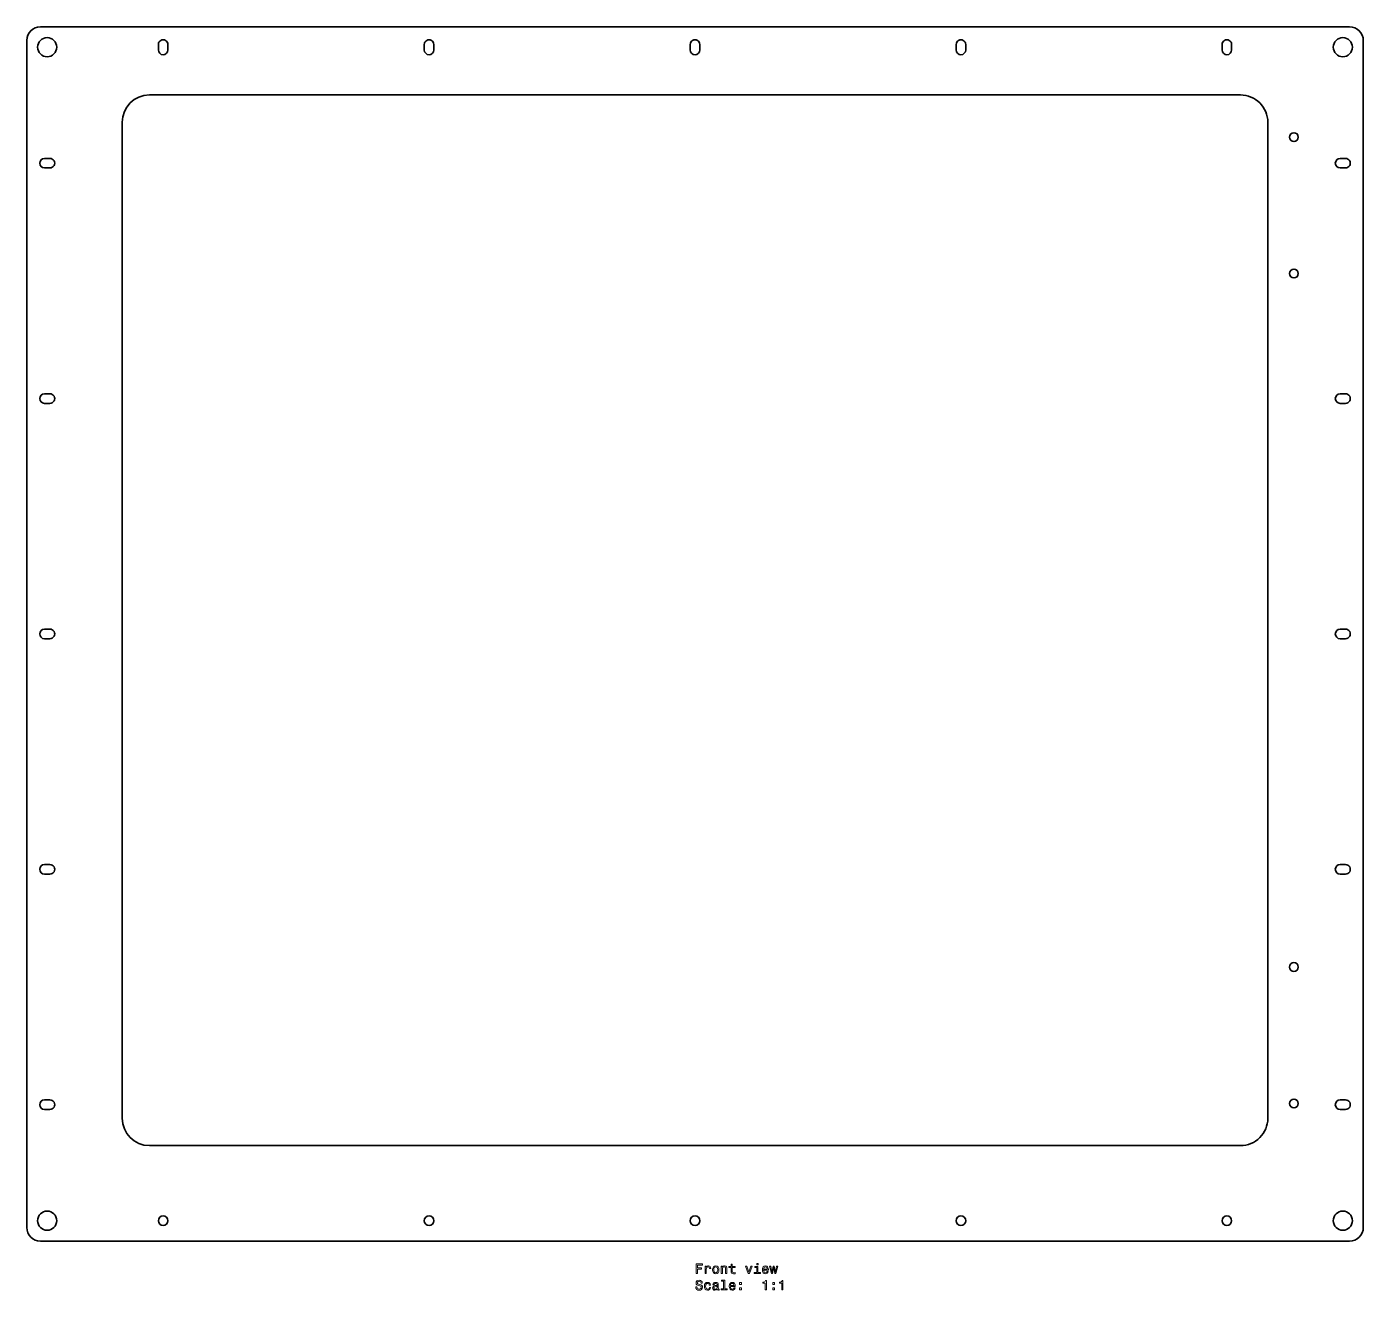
# Model space of a CAD drawing. Extents: x 350 to 840, y 180 to 643.
import ezdxf

# ---------------------------------------------------------------- set-up
doc = ezdxf.new("R2010")
doc.units = 0

msp = doc.modelspace()

# ---------------------------------------------------------------- linework, layer by layer
at = {"color": 7, "lineweight": 35}
for p, q in [((834.5, 643), (354.5, 643)), ((349.5, 638), (349.5, 203)), ((839.5, 203), (839.5, 638)), ((397.75, 634.5), (397.75, 636.5)), ((401.25, 636.5), (401.25, 634.5)), ((495.25, 634.5), (495.25, 636.5)), ((498.75, 636.5), (498.75, 634.5)), ((592.75, 634.5), (592.75, 636.5)), ((596.25, 636.5), (596.25, 634.5)), ((690.25, 634.5), (690.25, 636.5)), ((693.75, 636.5), (693.75, 634.5)), ((787.75, 634.5), (787.75, 636.5)), ((791.25, 636.5), (791.25, 634.5)), ((394.5, 618), (794.5, 618)), ((384.5, 243), (384.5, 608)), ((804.5, 608), (804.5, 243)), ((356, 594.75), (358, 594.75)), ((831, 594.75), (833, 594.75)), ((358, 591.25), (356, 591.25)), ((833, 591.25), (831, 591.25)), ((356, 508.5), (358, 508.5)), ((358, 505), (356, 505)), ((831, 508.5), (833, 508.5)), ((833, 505), (831, 505)), ((356, 422.25), (358, 422.25)), ((831, 422.25), (833, 422.25)), ((358, 418.75), (356, 418.75)), ((833, 418.75), (831, 418.75)), ((356, 336), (358, 336)), ((831, 336), (833, 336)), ((358, 332.5), (356, 332.5)), ((833, 332.5), (831, 332.5)), ((356, 249.75), (358, 249.75)), ((358, 246.25), (356, 246.25)), ((831, 249.75), (833, 249.75)), ((833, 246.25), (831, 246.25)), ((794.5, 233), (394.5, 233)), ((354.5, 198), (834.5, 198))]:
    msp.add_line(p, q, dxfattribs=at)
at = {"color": 7, "lineweight": 13}
for points in [[(594.984131, 186.143372), (595.453186, 186.143372), (595.453186, 187.752167), (596.925781, 187.752167), (596.925781, 188.170746), (595.453186, 188.170746), (595.453186, 189.219742), (597.263672, 189.219742), (597.263672, 189.643372), (594.984131, 189.643372)], [(598.176514, 186.143372), (598.6203, 186.143372), (598.6203, 187.691635), (598.66571, 188.064835), (598.80188, 188.332138), (599.023804, 188.493515), (599.32135, 188.548996), (599.543213, 188.513687), (599.709656, 188.412827), (599.810547, 188.241348), (599.845825, 188.009369), (600.294678, 188.009369), (600.234131, 188.417862), (600.067749, 188.710373), (599.790344, 188.886887), (599.412109, 188.947403), (599.154907, 188.907059), (598.932983, 188.806198), (598.736328, 188.63472), (598.579956, 188.40274), (598.579956, 188.851578), (598.176514, 188.851578)], [(600.914978, 187.494949), (600.995667, 186.879684), (601.227661, 186.425797), (601.595825, 186.143372), (602.090088, 186.047546), (602.579224, 186.143372), (602.947388, 186.420746), (603.179382, 186.874634), (603.265137, 187.494949), (603.179382, 188.110229), (602.947388, 188.569168), (602.579224, 188.846542), (602.090088, 188.947403), (601.595825, 188.846542), (601.227661, 188.564117), (600.995667, 188.110229)], [(601.368896, 187.5), (601.414246, 187.953888), (601.555481, 188.281708), (601.78241, 188.483429), (602.090088, 188.554031), (602.392639, 188.483429), (602.619568, 188.286743), (602.760803, 187.953888), (602.811218, 187.5), (602.760803, 187.041061), (602.619568, 186.708206), (602.392639, 186.506485), (602.090088, 186.440918), (601.78241, 186.506485), (601.555481, 186.708206), (601.414246, 187.041061)], [(604.082153, 186.143372), (604.52594, 186.143372), (604.52594, 187.706772), (604.57135, 188.064835), (604.71759, 188.327087), (604.944519, 188.48848), (605.247131, 188.548996), (605.489197, 188.498566), (605.640503, 188.362396), (605.716125, 188.135452), (605.741333, 187.832855), (605.741333, 186.143372), (606.185181, 186.143372), (606.185181, 187.92363), (606.164978, 188.281708), (606.074219, 188.579254), (605.776672, 188.851578), (605.312683, 188.947403), (605.055481, 188.912109), (604.838623, 188.816284), (604.652039, 188.654892), (604.505737, 188.438034), (604.505737, 188.851578), (604.082153, 188.851578)], [(607.713257, 188.382568), (607.713257, 187.02594), (607.74353, 186.587173), (607.884705, 186.284576), (608.167175, 186.108063), (608.64624, 186.047546), (609.170776, 186.072769), (609.170776, 186.456055), (608.787476, 186.425797), (608.439453, 186.466141), (608.252869, 186.592224), (608.17218, 186.804031), (608.157043, 187.101578), (608.157043, 188.382568), (609.170776, 188.382568), (609.170776, 188.760803), (608.157043, 188.760803), (608.157043, 189.552597), (607.713257, 189.552597), (607.713257, 188.760803), (606.946655, 188.760803), (606.946655, 188.382568)], [(614.002136, 186.143372), (614.471191, 186.143372), (615.459656, 188.851578), (615.000732, 188.851578), (614.239197, 186.667862), (613.462524, 188.851578), (612.998535, 188.851578)], [(617.582886, 186.516571), (617.582886, 188.760803), (616.443115, 188.760803), (616.443115, 188.382568), (617.139038, 188.382568), (617.139038, 186.516571), (616.231262, 186.516571), (616.231262, 186.143372), (618.500732, 186.143372), (618.500732, 186.516571)], [(617.597961, 189.764404), (617.128967, 189.764404), (617.128967, 189.260086), (617.597961, 189.260086)], [(619.650574, 187.368881), (621.425781, 187.368881), (621.430847, 187.575653), (621.350159, 188.155624), (621.128235, 188.58934), (620.775208, 188.851578), (620.306213, 188.947403), (619.84729, 188.846542), (619.494263, 188.564117), (619.267273, 188.105194), (619.186584, 187.5), (619.262268, 186.879684), (619.489197, 186.425797), (619.837158, 186.143372), (620.291077, 186.047546), (620.684448, 186.113113), (621.007202, 186.284576), (621.244263, 186.556915), (621.380432, 186.920029), (620.94165, 186.920029), (620.850891, 186.718292), (620.719727, 186.567001), (620.346558, 186.445969), (620.059082, 186.501434), (619.842224, 186.677948), (619.700989, 186.965424), (619.650574, 187.353745)], [(619.650574, 187.742081), (619.706055, 188.090057), (619.842224, 188.34726), (620.049011, 188.503601), (620.32135, 188.559082), (620.588623, 188.503601), (620.79541, 188.34726), (620.921448, 188.090057), (620.966858, 187.742081)], [(622.938782, 186.143372), (623.342224, 188.443085), (623.745667, 186.143372), (624.169312, 186.143372), (624.835022, 188.851578), (624.406311, 188.851578), (623.95752, 186.55188), (623.559082, 188.851578), (623.1203, 188.851578), (622.721924, 186.55188), (622.273071, 188.851578), (621.849426, 188.851578), (622.515137, 186.143372)], [(595.221191, 181.251434), (594.762268, 181.251434), (594.863098, 180.716858), (595.115295, 180.323486), (595.503601, 180.086456), (596.028076, 180.000717), (596.547546, 180.081406), (596.935852, 180.303314), (597.182983, 180.651291), (597.273804, 181.110229), (597.19812, 181.523773), (596.986328, 181.791061), (596.643372, 181.967575), (596.184448, 182.098709), (595.791077, 182.194519), (595.533875, 182.305481), (595.387634, 182.466858), (595.342224, 182.719025), (595.387634, 182.945969), (595.518738, 183.117432), (595.720459, 183.233429), (595.997864, 183.273773), (596.280273, 183.223343), (596.502136, 183.087173), (596.648438, 182.860229), (596.718994, 182.552597), (597.177979, 182.552597), (597.177979, 182.562683), (597.09729, 183.036743), (596.860229, 183.389771), (596.487061, 183.611679), (595.982727, 183.687317), (595.528809, 183.611679), (595.175781, 183.399857), (594.948853, 183.072052), (594.868164, 182.648422), (594.933716, 182.270172), (595.125366, 182.01297), (595.427979, 181.841492), (595.841492, 181.710373), (596.25, 181.594376), (596.557617, 181.483429), (596.744263, 181.322052), (596.809814, 181.059799), (596.749268, 180.792511), (596.592957, 180.590775), (596.355896, 180.464691), (596.048279, 180.424347), (595.705322, 180.479828), (595.443054, 180.641205), (595.276672, 180.903458)], [(599.734863, 181.907059), (600.173645, 181.907059), (600.082825, 182.310516), (599.865967, 182.62825), (599.528076, 182.824936), (599.089355, 182.900574), (598.605164, 182.799713), (598.237061, 182.517288), (598.005066, 182.058365), (597.924377, 181.443085), (598, 180.832855), (598.226929, 180.378967), (598.585022, 180.096542), (599.074219, 180.000717), (599.507935, 180.07637), (599.845825, 180.288177), (600.07782, 180.621033), (600.17865, 181.064835), (599.755066, 181.064835), (599.679382, 180.782425), (599.538208, 180.570602), (599.336426, 180.439484), (599.089355, 180.399139), (598.781677, 180.464691), (598.559814, 180.666428), (598.423645, 180.994232), (598.378235, 181.458221), (598.423645, 181.912109), (598.564819, 182.239914), (598.791809, 182.44165), (599.089355, 182.512253), (599.351562, 182.466858), (599.548279, 182.350861), (599.679382, 182.159225)], [(602.654907, 180.44957), (602.654907, 180.434433), (602.680115, 180.26297), (602.755737, 180.141937), (603.073486, 180.046112), (603.320618, 180.086456), (603.320618, 180.429398), (603.214722, 180.414261), (603.073486, 180.479828), (603.048279, 180.681564), (603.048279, 182.083572), (602.987732, 182.44165), (602.811218, 182.693802), (602.503601, 182.845108), (602.069885, 182.900574), (601.64624, 182.840057), (601.333557, 182.668594), (601.136902, 182.401291), (601.07135, 182.048279), (601.07135, 182.018005), (601.469727, 182.018005), (601.505066, 182.229828), (601.615967, 182.381119), (601.797546, 182.471909), (602.054749, 182.507202), (602.30188, 182.481995), (602.478394, 182.406342), (602.58429, 182.275223), (602.619568, 182.093658), (602.599426, 181.881851), (602.518738, 181.77594), (602.317017, 181.72551), (601.938782, 181.685165), (601.505066, 181.594376), (601.197388, 181.432999), (601.015869, 181.180832), (600.960388, 180.807632), (601.010803, 180.474777), (601.167175, 180.227661), (601.419312, 180.07132), (601.767273, 180.015854), (602.236328, 180.121765)], [(602.604492, 181.044662), (602.543945, 180.782425), (602.382568, 180.580688), (602.140503, 180.44957), (601.842957, 180.404175), (601.651306, 180.429398), (601.515137, 180.510086), (601.429382, 180.651291), (601.404175, 180.847977), (601.424377, 181.02449), (601.505066, 181.150574), (601.82782, 181.291794), (602.236328, 181.35231), (602.604492, 181.473343)], [(604.964722, 183.344376), (604.964722, 180.469742), (604.05188, 180.469742), (604.05188, 180.096542), (606.316284, 180.096542), (606.316284, 180.469742), (605.408508, 180.469742), (605.408508, 183.717575), (604.268738, 183.717575), (604.268738, 183.344376)], [(607.50647, 181.322052), (609.281677, 181.322052), (609.286743, 181.528824), (609.206055, 182.108795), (608.984131, 182.542511), (608.631104, 182.804749), (608.162109, 182.900574), (607.703186, 182.799713), (607.350159, 182.517288), (607.123169, 182.058365), (607.04248, 181.453171), (607.118164, 180.832855), (607.345093, 180.378967), (607.693054, 180.096542), (608.146973, 180.000717), (608.540344, 180.066284), (608.863098, 180.237747), (609.100159, 180.510086), (609.236328, 180.873199), (608.797546, 180.873199), (608.706787, 180.671463), (608.575623, 180.520172), (608.202454, 180.399139), (607.914978, 180.454605), (607.69812, 180.631119), (607.556946, 180.918594), (607.50647, 181.306915)], [(607.50647, 181.695251), (607.561951, 182.043228), (607.69812, 182.30043), (607.904907, 182.456772), (608.177246, 182.512253), (608.444519, 182.456772), (608.651306, 182.30043), (608.777405, 182.043228), (608.822754, 181.695251)], [(610.850159, 182.053314), (611.546082, 182.053314), (611.546082, 182.804749), (610.850159, 182.804749)], [(620.215393, 180.096542), (620.674377, 180.096542), (620.674377, 183.621765), (620.331421, 183.621765), (620.240662, 183.314117), (620.059082, 183.107346), (619.781677, 182.986313), (619.398438, 182.945969), (619.398438, 182.587891), (620.215393, 182.587891)], [(622.994263, 182.053314), (623.690186, 182.053314), (623.690186, 182.804749), (622.994263, 182.804749)], [(626.287476, 180.096542), (626.746399, 180.096542), (626.746399, 183.621765), (626.403442, 183.621765), (626.312683, 183.314117), (626.131104, 183.107346), (625.85376, 182.986313), (625.470459, 182.945969), (625.470459, 182.587891), (626.287476, 182.587891)], [(610.850159, 180.096542), (611.546082, 180.096542), (611.546082, 180.847977), (610.850159, 180.847977)], [(622.994263, 180.096542), (623.690186, 180.096542), (623.690186, 180.847977), (622.994263, 180.847977)]]:
    msp.add_lwpolyline(points, close=True, dxfattribs=at)
at = {"color": 7, "lineweight": 35}
for centre, radius in [((357, 635.5), 3.5), ((832, 635.5), 3.5), ((814.05896, 602.559021), 1.625), ((814.05896, 552.559021), 1.625), ((814.05896, 298.44101), 1.625), ((814.05896, 248.44101), 1.625), ((357, 205.5), 3.5), ((399.5, 205.5), 1.75), ((497, 205.5), 1.75), ((594.5, 205.5), 1.75), ((692, 205.5), 1.75), ((789.5, 205.5), 1.75), ((832, 205.5), 3.5)]:
    msp.add_circle(centre, radius, dxfattribs=at)
for centre, radius, start, end in [((354.5, 638), 5, 90.000003, 179.999995), ((834.5, 638), 5, 360, 90.000003), ((399.5, 636.5), 1.75, 0, 180.000005), ((497, 636.5), 1.75, 0, 180.000005), ((594.5, 636.5), 1.75, 0, 180.000005), ((692, 636.5), 1.75, 0, 180.000005), ((789.5, 636.5), 1.75, 0, 180.000005), ((399.5, 634.5), 1.75, 180.000005, 360), ((497, 634.5), 1.75, 180.000005, 360), ((594.5, 634.5), 1.75, 180.000005, 360), ((692, 634.5), 1.75, 180.000005, 360), ((789.5, 634.5), 1.75, 180.000005, 360), ((394.5, 608), 10, 90.000003, 179.999995), ((794.5, 608), 10, 360, 90.000003), ((356, 593), 1.75, 90.000003, 269.999997), ((358, 593), 1.75, 269.999997, 90.000003), ((831, 593), 1.75, 90.000003, 269.999997), ((833, 593), 1.75, 269.999997, 90.000003), ((356, 506.75), 1.75, 90.000003, 269.999997), ((358, 506.75), 1.75, 269.999997, 90.000003), ((831, 506.75), 1.75, 90.000003, 269.999997), ((833, 506.75), 1.75, 269.999997, 90.000003), ((356, 420.5), 1.75, 90.000003, 269.999997), ((358, 420.5), 1.75, 269.999997, 90.000003), ((831, 420.5), 1.75, 90.000003, 269.999997), ((833, 420.5), 1.75, 269.999997, 90.000003), ((356, 334.25), 1.75, 90.000003, 269.999997), ((358, 334.25), 1.75, 269.999997, 90.000003), ((831, 334.25), 1.75, 90.000003, 269.999997), ((833, 334.25), 1.75, 269.999997, 90.000003), ((356, 248), 1.75, 90.000003, 269.999997), ((358, 248), 1.75, 269.999997, 90.000003), ((831, 248), 1.75, 90.000003, 269.999997), ((833, 248), 1.75, 269.999997, 90.000003), ((394.5, 243), 10, 180.000005, 269.999997), ((794.5, 243), 10, 269.999997, 0), ((354.5, 203), 5, 180.000005, 269.999997), ((834.5, 203), 5, 269.999997, 360)]:
    msp.add_arc(centre, radius, start, end, dxfattribs=at)

doc.saveas('drawing.dxf')
